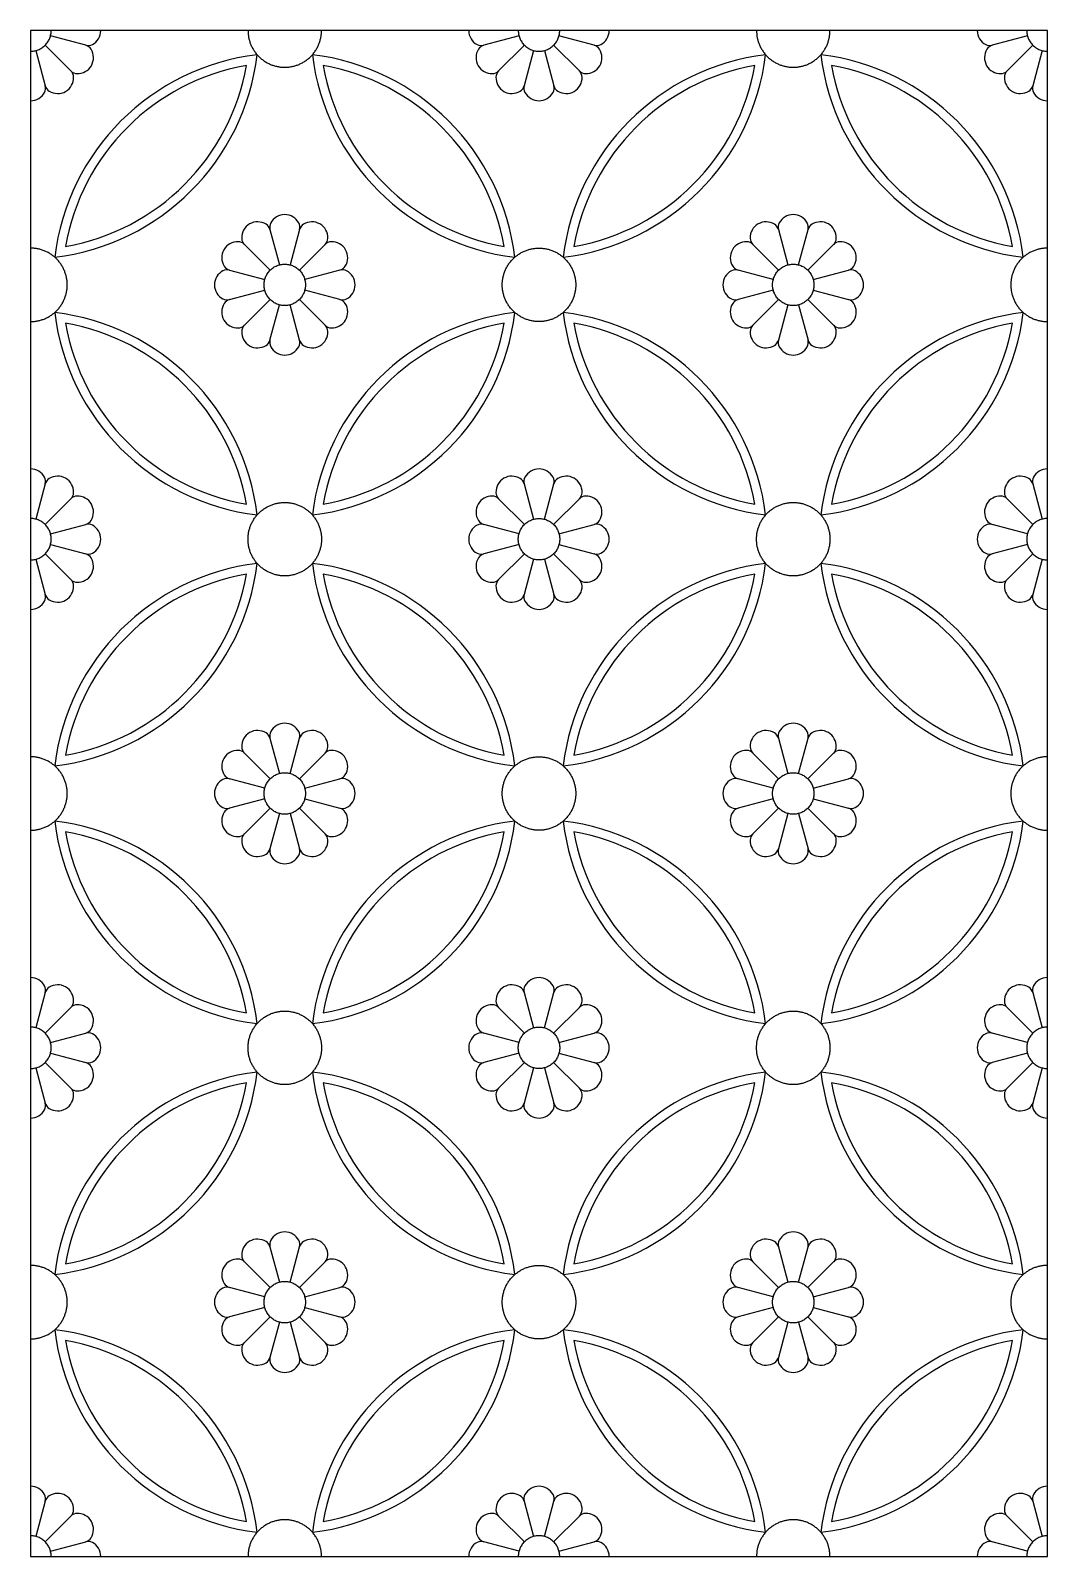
# Model space of a CAD drawing. Header units: millimetres. Extents: x -101 to 102, y -117 to 99.
# Drawn here: x 55.92 to 87.95, y -49.79 to -1.75 of the extents above; entities that cross this region are included whole.
import ezdxf

# ---------------------------------------------------------------- set-up
doc = ezdxf.new("R2010")
doc.units = ezdxf.units.MM
doc.header["$MEASUREMENT"] = 0
doc.layers.add('Layer 03', color=5, linetype='Continuous')

msp = doc.modelspace()

# ---------------------------------------------------------------- linework, layer by layer
at = {"layer": 'Layer 03'}
for p, q in [((87.946, -1.749), (55.919, -1.749)), ((55.919, -1.749), (55.919, -49.79)), ((57.658, -2.215), (56.549, -1.918)), ((71.303, -1.918), (70.194, -2.215)), ((73.671, -2.215), (72.562, -1.918)), ((87.317, -1.918), (86.208, -2.215)), ((87.946, -49.79), (87.946, -1.749)), ((56.088, -2.379), (56.385, -3.488)), ((56.38, -2.21), (57.192, -3.022)), ((71.472, -2.21), (70.66, -3.022)), ((71.764, -2.379), (71.467, -3.488)), ((72.101, -2.379), (72.399, -3.488)), ((72.394, -2.21), (73.206, -3.022)), ((87.485, -2.21), (86.674, -3.022)), ((87.778, -2.379), (87.481, -3.488)), ((63.46, -8.017), (63.757, -9.126)), ((64.392, -8.017), (64.095, -9.126)), ((79.474, -8.017), (79.771, -9.126)), ((80.108, -9.126), (80.405, -8.017)), ((62.653, -8.483), (63.465, -9.295)), ((65.199, -8.483), (64.387, -9.295)), ((79.479, -9.295), (78.667, -8.483)), ((80.401, -9.295), (81.212, -8.483)), ((62.187, -9.29), (63.296, -9.587)), ((65.665, -9.29), (64.556, -9.587)), ((79.31, -9.587), (78.201, -9.29)), ((80.569, -9.587), (81.678, -9.29)), ((62.187, -10.222), (63.296, -9.924)), ((65.665, -10.222), (64.556, -9.924)), ((79.31, -9.924), (78.201, -10.222)), ((80.569, -9.924), (81.678, -10.222)), ((62.653, -11.029), (63.465, -10.217)), ((63.46, -11.494), (63.757, -10.385)), ((64.392, -11.494), (64.095, -10.385)), ((65.199, -11.029), (64.387, -10.217)), ((79.479, -10.217), (78.667, -11.029)), ((79.771, -10.385), (79.474, -11.494)), ((80.108, -10.385), (80.405, -11.494)), ((80.401, -10.217), (81.212, -11.029)), ((56.385, -16.024), (56.088, -17.133)), ((71.467, -16.024), (71.764, -17.133)), ((72.101, -17.133), (72.399, -16.024)), ((87.481, -16.024), (87.778, -17.133)), ((56.38, -17.302), (57.192, -16.49)), ((71.472, -17.302), (70.66, -16.49)), ((72.394, -17.302), (73.206, -16.49)), ((87.485, -17.302), (86.674, -16.49)), ((56.549, -17.594), (57.658, -17.297)), ((71.303, -17.594), (70.194, -17.297)), ((72.562, -17.594), (73.671, -17.297)), ((87.317, -17.594), (86.208, -17.297)), ((56.38, -18.224), (57.192, -19.035)), ((56.549, -17.931), (57.658, -18.228)), ((71.303, -17.931), (70.194, -18.228)), ((71.472, -18.224), (70.66, -19.035)), ((72.394, -18.224), (73.206, -19.035)), ((72.562, -17.931), (73.671, -18.228)), ((87.317, -17.931), (86.208, -18.228)), ((87.485, -18.224), (86.674, -19.035)), ((56.088, -18.392), (56.385, -19.501)), ((71.764, -18.392), (71.467, -19.501)), ((72.101, -18.392), (72.399, -19.501)), ((87.778, -18.392), (87.481, -19.501)), ((63.465, -25.308), (62.653, -24.497)), ((63.46, -24.031), (63.757, -25.14)), ((64.095, -25.14), (64.392, -24.031)), ((64.387, -25.308), (65.199, -24.497)), ((79.479, -25.308), (78.667, -24.497)), ((79.474, -24.031), (79.771, -25.14)), ((80.108, -25.14), (80.405, -24.031)), ((80.401, -25.308), (81.212, -24.497)), ((63.296, -25.601), (62.187, -25.304)), ((64.556, -25.601), (65.665, -25.304)), ((79.31, -25.601), (78.201, -25.304)), ((80.569, -25.601), (81.678, -25.304)), ((63.296, -25.938), (62.187, -26.235)), ((64.556, -25.938), (65.665, -26.235)), ((79.31, -25.938), (78.201, -26.235)), ((80.569, -25.938), (81.678, -26.235)), ((63.465, -26.23), (62.653, -27.042)), ((63.757, -26.399), (63.46, -27.508)), ((64.095, -26.399), (64.392, -27.508)), ((64.387, -26.23), (65.199, -27.042)), ((79.479, -26.23), (78.667, -27.042)), ((79.771, -26.399), (79.474, -27.508)), ((80.108, -26.399), (80.405, -27.508)), ((80.401, -26.23), (81.212, -27.042)), ((56.385, -32.038), (56.088, -33.147)), ((71.467, -32.038), (71.764, -33.147)), ((72.101, -33.147), (72.399, -32.038)), ((87.481, -32.038), (87.778, -33.147)), ((56.38, -33.315), (57.192, -32.503)), ((71.472, -33.315), (70.66, -32.503)), ((72.394, -33.315), (73.206, -32.503)), ((87.485, -33.315), (86.674, -32.503)), ((56.549, -33.608), (57.658, -33.31)), ((71.303, -33.608), (70.194, -33.31)), ((72.562, -33.608), (73.671, -33.31)), ((87.317, -33.608), (86.208, -33.31)), ((56.549, -33.945), (57.658, -34.242)), ((71.303, -33.945), (70.194, -34.242)), ((72.562, -33.945), (73.671, -34.242)), ((87.317, -33.945), (86.208, -34.242)), ((56.088, -34.406), (56.385, -35.515)), ((56.38, -34.237), (57.192, -35.049)), ((71.472, -34.237), (70.66, -35.049)), ((71.764, -34.406), (71.467, -35.515)), ((72.101, -34.406), (72.399, -35.515)), ((72.394, -34.237), (73.206, -35.049)), ((87.485, -34.237), (86.674, -35.049)), ((87.778, -34.406), (87.481, -35.515)), ((63.46, -40.044), (63.757, -41.153)), ((64.095, -41.153), (64.392, -40.044)), ((79.474, -40.044), (79.771, -41.153)), ((80.108, -41.153), (80.405, -40.044)), ((63.465, -41.322), (62.653, -40.51)), ((64.387, -41.322), (65.199, -40.51)), ((79.479, -41.322), (78.667, -40.51)), ((80.401, -41.322), (81.212, -40.51)), ((63.296, -41.614), (62.187, -41.317)), ((64.556, -41.614), (65.665, -41.317)), ((79.31, -41.614), (78.201, -41.317)), ((80.569, -41.614), (81.678, -41.317)), ((63.296, -41.952), (62.187, -42.249)), ((63.465, -42.244), (62.653, -43.056)), ((64.387, -42.244), (65.199, -43.056)), ((64.556, -41.952), (65.665, -42.249)), ((79.31, -41.952), (78.201, -42.249)), ((79.479, -42.244), (78.667, -43.056)), ((80.401, -42.244), (81.212, -43.056)), ((80.569, -41.952), (81.678, -42.249)), ((63.757, -42.413), (63.46, -43.522)), ((64.095, -42.413), (64.392, -43.522)), ((79.771, -42.413), (79.474, -43.522)), ((80.108, -42.413), (80.405, -43.522)), ((56.385, -48.051), (56.088, -49.16)), ((56.38, -49.329), (57.192, -48.517)), ((71.472, -49.329), (70.66, -48.517)), ((71.467, -48.051), (71.764, -49.16)), ((72.101, -49.16), (72.399, -48.051)), ((72.394, -49.329), (73.206, -48.517)), ((87.485, -49.329), (86.674, -48.517)), ((87.481, -48.051), (87.778, -49.16)), ((56.549, -49.621), (57.658, -49.324)), ((71.303, -49.621), (70.194, -49.324)), ((72.562, -49.621), (73.671, -49.324)), ((87.317, -49.621), (86.208, -49.324)), ((55.919, -49.79), (87.946, -49.79))]:
    msp.add_line(p, q, dxfattribs=at)
for centre, radius, start, end in [((57.631, -1.749), 0.501, 298.0197, 0), ((70.221, -1.749), 0.501, 180, 241.9803), ((73.644, -1.749), 0.501, 298.0197, 360), ((86.235, -1.749), 0.501, 180, 241.9803), ((57.401, -2.605), 0.501, 268.0197, 31.9803), ((57.732, -1.939), 0.286, 255, 298.0197), ((57.584, -2.491), 0.286, 31.9803, 75), ((70.45, -2.605), 0.501, 148.0197, 271.9803), ((70.12, -1.939), 0.286, 241.9803, 285), ((70.268, -2.491), 0.286, 105, 148.0197), ((73.415, -2.605), 0.501, 268.0197, 31.9803), ((73.745, -1.939), 0.286, 255, 298.0197), ((73.597, -2.491), 0.286, 31.9803, 75), ((86.464, -2.605), 0.501, 148.0197, 271.9803), ((86.134, -1.939), 0.286, 241.9803, 285), ((86.282, -2.491), 0.286, 105, 148.0197), ((55.811, -1.641), 7.297, 276.8491, 353.1509), ((63.926, -9.756), 7.297, 96.8491, 173.1509), ((63.926, -9.756), 7.011, 99.9313, 170.0687), ((55.811, -1.641), 7.011, 279.9313, 350.0687), ((63.926, -9.756), 7.297, 6.8491, 83.1509), ((72.041, -1.641), 7.297, 186.8491, 263.1509), ((72.041, -1.641), 7.011, 189.9313, 260.0687), ((63.926, -9.756), 7.011, 9.9313, 80.0687), ((79.94, -9.756), 7.297, 96.8491, 173.1509), ((71.825, -1.641), 7.297, 276.8491, 353.1509), ((71.825, -1.641), 7.011, 279.9313, 350.0687), ((79.94, -9.756), 7.011, 99.9313, 170.0687), ((88.054, -1.641), 7.297, 186.8491, 263.1509), ((79.94, -9.756), 7.297, 6.8491, 83.1509), ((79.94, -9.756), 7.011, 9.9313, 80.0687), ((88.054, -1.641), 7.011, 189.9313, 260.0687), ((56.775, -3.231), 0.501, 238.0197, 1.9803), ((57.394, -2.82), 0.286, 225, 268.0197), ((56.99, -3.224), 0.286, 1.9803, 45), ((70.458, -2.82), 0.286, 271.9803, 315), ((70.862, -3.224), 0.286, 135, 178.0197), ((71.077, -3.231), 0.501, 178.0197, 301.9803), ((72.789, -3.231), 0.501, 238.0197, 1.9803), ((73.408, -2.82), 0.286, 225, 268.0197), ((73.003, -3.224), 0.286, 1.9803, 45), ((86.471, -2.82), 0.286, 271.9803, 315), ((86.876, -3.224), 0.286, 135, 178.0197), ((87.091, -3.231), 0.501, 178.0197, 301.9803), ((55.919, -3.461), 0.501, 270, 331.9803), ((56.109, -3.562), 0.286, 331.9803, 15), ((56.661, -3.414), 0.286, 195, 238.0197), ((71.191, -3.414), 0.286, 301.9803, 345), ((71.743, -3.562), 0.286, 165, 208.0197), ((71.933, -3.461), 0.501, 208.0197, 331.9803), ((72.122, -3.562), 0.286, 331.9803, 15), ((72.675, -3.414), 0.286, 195, 238.0197), ((87.204, -3.414), 0.286, 301.9803, 345), ((87.757, -3.562), 0.286, 165, 208.0197), ((87.946, -3.461), 0.501, 208.0197, 270), ((63.926, -8.044), 0.501, 28.0197, 151.9803), ((79.94, -8.044), 0.501, 28.0197, 151.9803), ((63.07, -8.273), 0.501, 58.0197, 181.9803), ((63.184, -8.091), 0.286, 15, 58.0197), ((63.736, -7.943), 0.286, 151.9803, 195), ((64.116, -7.943), 0.286, 345, 28.0197), ((64.668, -8.091), 0.286, 121.9803, 165), ((64.782, -8.273), 0.501, 358.0197, 121.9803), ((79.084, -8.273), 0.501, 58.0197, 181.9803), ((79.197, -8.091), 0.286, 15, 58.0197), ((79.75, -7.943), 0.286, 151.9803, 195), ((80.129, -7.943), 0.286, 345, 28.0197), ((80.682, -8.091), 0.286, 121.9803, 165), ((80.795, -8.273), 0.501, 358.0197, 121.9803), ((62.443, -8.9), 0.501, 88.0197, 211.9803), ((62.451, -8.685), 0.286, 45, 88.0197), ((62.855, -8.281), 0.286, 181.9803, 225), ((64.996, -8.281), 0.286, 315, 358.0197), ((65.401, -8.685), 0.286, 91.9803, 135), ((65.408, -8.9), 0.501, 328.0197, 91.9803), ((78.457, -8.9), 0.501, 88.0197, 211.9803), ((78.465, -8.685), 0.286, 45, 88.0197), ((78.869, -8.281), 0.286, 181.9803, 225), ((81.01, -8.281), 0.286, 315, 358.0197), ((81.415, -8.685), 0.286, 91.9803, 135), ((81.422, -8.9), 0.501, 328.0197, 91.9803), ((62.214, -9.756), 0.501, 118.0197, 241.9803), ((62.113, -9.566), 0.286, 75, 118.0197), ((62.261, -9.014), 0.286, 211.9803, 255), ((65.591, -9.014), 0.286, 285, 328.0197), ((65.739, -9.566), 0.286, 61.9803, 105), ((65.638, -9.756), 0.501, 298.0197, 61.9803), ((78.228, -9.756), 0.501, 118.0197, 241.9803), ((78.127, -9.566), 0.286, 75, 118.0197), ((78.275, -9.014), 0.286, 211.9803, 255), ((81.604, -9.014), 0.286, 285, 328.0197), ((81.752, -9.566), 0.286, 61.9803, 105), ((81.651, -9.756), 0.501, 298.0197, 61.9803), ((62.443, -10.612), 0.501, 148.0197, 271.9803), ((62.113, -9.945), 0.286, 241.9803, 285), ((62.261, -10.498), 0.286, 105, 148.0197), ((65.408, -10.612), 0.501, 268.0197, 31.9803), ((65.739, -9.945), 0.286, 255, 298.0197), ((65.591, -10.498), 0.286, 31.9803, 75), ((78.457, -10.612), 0.501, 148.0197, 271.9803), ((78.127, -9.945), 0.286, 241.9803, 285), ((78.275, -10.498), 0.286, 105, 148.0197), ((81.422, -10.612), 0.501, 268.0197, 31.9803), ((81.752, -9.945), 0.286, 255, 298.0197), ((81.604, -10.498), 0.286, 31.9803, 75), ((63.926, -9.756), 7.297, 186.8491, 263.1509), ((55.811, -17.87), 7.297, 6.8491, 83.1509), ((55.811, -17.87), 7.011, 9.9313, 80.0687), ((63.926, -9.756), 7.011, 189.9313, 260.0687), ((62.451, -10.826), 0.286, 271.9803, 315), ((62.855, -11.231), 0.286, 135, 178.0197), ((63.926, -9.756), 7.297, 276.8491, 353.1509), ((72.041, -17.87), 7.297, 96.8491, 173.1509), ((63.926, -9.756), 7.011, 279.9313, 350.0687), ((72.041, -17.87), 7.011, 99.9313, 170.0687), ((65.401, -10.826), 0.286, 225, 268.0197), ((64.996, -11.231), 0.286, 1.9803, 45), ((71.825, -17.87), 7.297, 6.8491, 83.1509), ((79.94, -9.756), 7.297, 186.8491, 263.1509), ((79.94, -9.756), 7.011, 189.9313, 260.0687), ((71.825, -17.87), 7.011, 9.9313, 80.0687), ((78.465, -10.826), 0.286, 271.9803, 315), ((78.869, -11.231), 0.286, 135, 178.0197), ((88.054, -17.87), 7.297, 96.8491, 173.1509), ((79.94, -9.756), 7.297, 276.8491, 353.1509), ((88.054, -17.87), 7.011, 99.9313, 170.0687), ((79.94, -9.756), 7.011, 279.9313, 350.0687), ((81.415, -10.826), 0.286, 225, 268.0197), ((81.01, -11.231), 0.286, 1.9803, 45), ((63.07, -11.238), 0.501, 178.0197, 301.9803), ((63.184, -11.42), 0.286, 301.9803, 345), ((63.736, -11.568), 0.286, 165, 208.0197), ((64.116, -11.568), 0.286, 331.9803, 15), ((64.668, -11.42), 0.286, 195, 238.0197), ((64.782, -11.238), 0.501, 238.0197, 1.9803), ((79.084, -11.238), 0.501, 178.0197, 301.9803), ((79.197, -11.42), 0.286, 301.9803, 345), ((79.75, -11.568), 0.286, 165, 208.0197), ((80.129, -11.568), 0.286, 331.9803, 15), ((80.682, -11.42), 0.286, 195, 238.0197), ((80.795, -11.238), 0.501, 238.0197, 1.9803), ((63.926, -11.468), 0.501, 208.0197, 331.9803), ((79.94, -11.468), 0.501, 208.0197, 331.9803), ((55.919, -16.051), 0.501, 28.0197, 90), ((56.109, -15.95), 0.286, 345, 28.0197), ((56.775, -16.28), 0.501, 358.0197, 121.9803), ((71.077, -16.28), 0.501, 58.0197, 181.9803), ((71.743, -15.95), 0.286, 151.9803, 195), ((71.933, -16.051), 0.501, 28.0197, 151.9803), ((72.122, -15.95), 0.286, 345, 28.0197), ((72.789, -16.28), 0.501, 358.0197, 121.9803), ((87.091, -16.28), 0.501, 58.0197, 181.9803), ((87.757, -15.95), 0.286, 151.9803, 195), ((87.946, -16.051), 0.501, 90, 151.9803), ((56.661, -16.098), 0.286, 121.9803, 165), ((56.99, -16.288), 0.286, 315, 358.0197), ((70.862, -16.288), 0.286, 181.9803, 225), ((71.191, -16.098), 0.286, 15, 58.0197), ((72.675, -16.098), 0.286, 121.9803, 165), ((73.003, -16.288), 0.286, 315, 358.0197), ((86.876, -16.288), 0.286, 181.9803, 225), ((87.204, -16.098), 0.286, 15, 58.0197), ((57.394, -16.692), 0.286, 91.9803, 135), ((57.401, -16.907), 0.501, 328.0197, 91.9803), ((70.45, -16.907), 0.501, 88.0197, 211.9803), ((70.458, -16.692), 0.286, 45, 88.0197), ((73.408, -16.692), 0.286, 91.9803, 135), ((73.415, -16.907), 0.501, 328.0197, 91.9803), ((86.464, -16.907), 0.501, 88.0197, 211.9803), ((86.471, -16.692), 0.286, 45, 88.0197), ((57.584, -17.02), 0.286, 285, 328.0197), ((57.732, -17.573), 0.286, 61.9803, 105), ((70.12, -17.573), 0.286, 75, 118.0197), ((70.268, -17.02), 0.286, 211.9803, 255), ((73.597, -17.02), 0.286, 285, 328.0197), ((73.745, -17.573), 0.286, 61.9803, 105), ((86.134, -17.573), 0.286, 75, 118.0197), ((86.282, -17.02), 0.286, 211.9803, 255), ((57.631, -17.763), 0.501, 298.0197, 61.9803), ((70.221, -17.763), 0.501, 118.0197, 241.9803), ((73.644, -17.763), 0.501, 298.0197, 61.9803), ((86.235, -17.763), 0.501, 118.0197, 241.9803), ((57.732, -17.952), 0.286, 255, 298.0197), ((57.584, -18.505), 0.286, 31.9803, 75), ((70.12, -17.952), 0.286, 241.9803, 285), ((70.268, -18.505), 0.286, 105, 148.0197), ((73.745, -17.952), 0.286, 255, 298.0197), ((73.597, -18.505), 0.286, 31.9803, 75), ((86.134, -17.952), 0.286, 241.9803, 285), ((86.282, -18.505), 0.286, 105, 148.0197), ((63.926, -25.769), 7.297, 96.8491, 173.1509), ((55.811, -17.655), 7.297, 276.8491, 353.1509), ((57.401, -18.618), 0.501, 268.0197, 31.9803), ((72.041, -17.655), 7.297, 186.8491, 263.1509), ((63.926, -25.769), 7.297, 6.8491, 83.1509), ((70.45, -18.618), 0.501, 148.0197, 271.9803), ((79.94, -25.769), 7.297, 96.8491, 173.1509), ((71.825, -17.655), 7.297, 276.8491, 353.1509), ((73.415, -18.618), 0.501, 268.0197, 31.9803), ((88.054, -17.655), 7.297, 186.8491, 263.1509), ((79.94, -25.769), 7.297, 6.8491, 83.1509), ((86.464, -18.618), 0.501, 148.0197, 271.9803), ((55.811, -17.655), 7.011, 279.9313, 350.0687), ((63.926, -25.769), 7.011, 99.9313, 170.0687), ((57.394, -18.833), 0.286, 225, 268.0197), ((56.99, -19.238), 0.286, 1.9803, 45), ((63.926, -25.769), 7.011, 9.9313, 80.0687), ((72.041, -17.655), 7.011, 189.9313, 260.0687), ((70.458, -18.833), 0.286, 271.9803, 315), ((70.862, -19.238), 0.286, 135, 178.0197), ((71.825, -17.655), 7.011, 279.9313, 350.0687), ((79.94, -25.769), 7.011, 99.9313, 170.0687), ((73.408, -18.833), 0.286, 225, 268.0197), ((73.003, -19.238), 0.286, 1.9803, 45), ((79.94, -25.769), 7.011, 9.9313, 80.0687), ((88.054, -17.655), 7.011, 189.9313, 260.0687), ((86.471, -18.833), 0.286, 271.9803, 315), ((86.876, -19.238), 0.286, 135, 178.0197), ((56.109, -19.575), 0.286, 331.9803, 15), ((56.661, -19.427), 0.286, 195, 238.0197), ((56.775, -19.245), 0.501, 238.0197, 1.9803), ((71.077, -19.245), 0.501, 178.0197, 301.9803), ((71.191, -19.427), 0.286, 301.9803, 345), ((71.743, -19.575), 0.286, 165, 208.0197), ((72.122, -19.575), 0.286, 331.9803, 15), ((72.675, -19.427), 0.286, 195, 238.0197), ((72.789, -19.245), 0.501, 238.0197, 1.9803), ((87.091, -19.245), 0.501, 178.0197, 301.9803), ((87.204, -19.427), 0.286, 301.9803, 345), ((87.757, -19.575), 0.286, 165, 208.0197), ((55.919, -19.474), 0.501, 270, 331.9803), ((71.933, -19.474), 0.501, 208.0197, 331.9803), ((87.946, -19.474), 0.501, 208.0197, 270), ((63.07, -24.287), 0.501, 58.0197, 181.9803), ((63.184, -24.105), 0.286, 15, 58.0197), ((63.736, -23.957), 0.286, 151.9803, 195), ((63.926, -24.058), 0.501, 28.0197, 151.9803), ((64.116, -23.957), 0.286, 345, 28.0197), ((64.668, -24.105), 0.286, 121.9803, 165), ((64.782, -24.287), 0.501, 358.0197, 121.9803), ((79.084, -24.287), 0.501, 58.0197, 181.9803), ((79.197, -24.105), 0.286, 15, 58.0197), ((79.75, -23.957), 0.286, 151.9803, 195), ((79.94, -24.058), 0.501, 28.0197, 151.9803), ((80.129, -23.957), 0.286, 345, 28.0197), ((80.682, -24.105), 0.286, 121.9803, 165), ((80.795, -24.287), 0.501, 358.0197, 121.9803), ((62.443, -24.914), 0.501, 88.0197, 211.9803), ((62.451, -24.699), 0.286, 45, 88.0197), ((62.855, -24.294), 0.286, 181.9803, 225), ((64.996, -24.294), 0.286, 315, 358.0197), ((65.401, -24.699), 0.286, 91.9803, 135), ((65.408, -24.914), 0.501, 328.0197, 91.9803), ((78.457, -24.914), 0.501, 88.0197, 211.9803), ((78.465, -24.699), 0.286, 45, 88.0197), ((78.869, -24.294), 0.286, 181.9803, 225), ((81.01, -24.294), 0.286, 315, 358.0197), ((81.415, -24.699), 0.286, 91.9803, 135), ((81.422, -24.914), 0.501, 328.0197, 91.9803), ((62.214, -25.769), 0.501, 118.0197, 241.9803), ((62.113, -25.58), 0.286, 75, 118.0197), ((62.261, -25.027), 0.286, 211.9803, 255), ((65.591, -25.027), 0.286, 285, 328.0197), ((65.739, -25.58), 0.286, 61.9803, 105), ((65.638, -25.769), 0.501, 298.0197, 61.9803), ((78.228, -25.769), 0.501, 118.0197, 241.9803), ((78.127, -25.58), 0.286, 75, 118.0197), ((78.275, -25.027), 0.286, 211.9803, 255), ((81.604, -25.027), 0.286, 285, 328.0197), ((81.752, -25.58), 0.286, 61.9803, 105), ((81.651, -25.769), 0.501, 298.0197, 61.9803), ((62.443, -26.625), 0.501, 148.0197, 271.9803), ((62.113, -25.959), 0.286, 241.9803, 285), ((62.261, -26.512), 0.286, 105, 148.0197), ((65.408, -26.625), 0.501, 268.0197, 31.9803), ((65.739, -25.959), 0.286, 255, 298.0197), ((65.591, -26.512), 0.286, 31.9803, 75), ((78.457, -26.625), 0.501, 148.0197, 271.9803), ((78.127, -25.959), 0.286, 241.9803, 285), ((78.275, -26.512), 0.286, 105, 148.0197), ((81.422, -26.625), 0.501, 268.0197, 31.9803), ((81.752, -25.959), 0.286, 255, 298.0197), ((81.604, -26.512), 0.286, 31.9803, 75), ((55.811, -33.884), 7.297, 6.8491, 83.1509), ((63.926, -25.769), 7.297, 186.8491, 263.1509), ((72.041, -33.884), 7.297, 96.8491, 173.1509), ((63.926, -25.769), 7.297, 276.8491, 353.1509), ((71.825, -33.884), 7.297, 6.8491, 83.1509), ((79.94, -25.769), 7.297, 186.8491, 263.1509), ((88.054, -33.884), 7.297, 96.8491, 173.1509), ((79.94, -25.769), 7.297, 276.8491, 353.1509), ((63.926, -25.769), 7.011, 189.9313, 260.0687), ((55.811, -33.884), 7.011, 9.9313, 80.0687), ((62.451, -26.84), 0.286, 271.9803, 315), ((63.07, -27.252), 0.501, 178.0197, 301.9803), ((62.855, -27.244), 0.286, 135, 178.0197), ((64.782, -27.252), 0.501, 238.0197, 1.9803), ((72.041, -33.884), 7.011, 99.9313, 170.0687), ((63.926, -25.769), 7.011, 279.9313, 350.0687), ((64.996, -27.244), 0.286, 1.9803, 45), ((65.401, -26.84), 0.286, 225, 268.0197), ((79.94, -25.769), 7.011, 189.9313, 260.0687), ((71.825, -33.884), 7.011, 9.9313, 80.0687), ((78.465, -26.84), 0.286, 271.9803, 315), ((78.869, -27.244), 0.286, 135, 178.0197), ((79.084, -27.252), 0.501, 178.0197, 301.9803), ((80.795, -27.252), 0.501, 238.0197, 1.9803), ((88.054, -33.884), 7.011, 99.9313, 170.0687), ((79.94, -25.769), 7.011, 279.9313, 350.0687), ((81.01, -27.244), 0.286, 1.9803, 45), ((81.415, -26.84), 0.286, 225, 268.0197), ((63.184, -27.434), 0.286, 301.9803, 345), ((63.736, -27.582), 0.286, 165, 208.0197), ((63.926, -27.481), 0.501, 208.0197, 331.9803), ((64.116, -27.582), 0.286, 331.9803, 15), ((64.668, -27.434), 0.286, 195, 238.0197), ((79.197, -27.434), 0.286, 301.9803, 345), ((79.75, -27.582), 0.286, 165, 208.0197), ((79.94, -27.481), 0.501, 208.0197, 331.9803), ((80.129, -27.582), 0.286, 331.9803, 15), ((80.682, -27.434), 0.286, 195, 238.0197), ((55.919, -32.064), 0.501, 28.0197, 90), ((71.933, -32.064), 0.501, 28.0197, 151.9803), ((87.946, -32.064), 0.501, 90, 151.9803), ((56.109, -31.964), 0.286, 345, 28.0197), ((56.661, -32.112), 0.286, 121.9803, 165), ((56.775, -32.294), 0.501, 358.0197, 121.9803), ((71.077, -32.294), 0.501, 58.0197, 181.9803), ((71.191, -32.112), 0.286, 15, 58.0197), ((71.743, -31.964), 0.286, 151.9803, 195), ((72.122, -31.964), 0.286, 345, 28.0197), ((72.675, -32.112), 0.286, 121.9803, 165), ((72.789, -32.294), 0.501, 358.0197, 121.9803), ((87.091, -32.294), 0.501, 58.0197, 181.9803), ((87.204, -32.112), 0.286, 15, 58.0197), ((87.757, -31.964), 0.286, 151.9803, 195), ((56.99, -32.301), 0.286, 315, 358.0197), ((57.394, -32.706), 0.286, 91.9803, 135), ((57.401, -32.92), 0.501, 328.0197, 91.9803), ((70.45, -32.92), 0.501, 88.0197, 211.9803), ((70.458, -32.706), 0.286, 45, 88.0197), ((70.862, -32.301), 0.286, 181.9803, 225), ((73.003, -32.301), 0.286, 315, 358.0197), ((73.408, -32.706), 0.286, 91.9803, 135), ((73.415, -32.92), 0.501, 328.0197, 91.9803), ((86.464, -32.92), 0.501, 88.0197, 211.9803), ((86.471, -32.706), 0.286, 45, 88.0197), ((86.876, -32.301), 0.286, 181.9803, 225), ((57.584, -33.034), 0.286, 285, 328.0197), ((57.732, -33.587), 0.286, 61.9803, 105), ((57.631, -33.776), 0.501, 298.0197, 61.9803), ((70.221, -33.776), 0.501, 118.0197, 241.9803), ((70.12, -33.587), 0.286, 75, 118.0197), ((70.268, -33.034), 0.286, 211.9803, 255), ((73.597, -33.034), 0.286, 285, 328.0197), ((73.745, -33.587), 0.286, 61.9803, 105), ((73.644, -33.776), 0.501, 298.0197, 61.9803), ((86.235, -33.776), 0.501, 118.0197, 241.9803), ((86.134, -33.587), 0.286, 75, 118.0197), ((86.282, -33.034), 0.286, 211.9803, 255), ((63.926, -41.783), 7.297, 96.8491, 173.1509), ((55.811, -33.668), 7.297, 276.8491, 353.1509), ((57.401, -34.632), 0.501, 268.0197, 31.9803), ((57.732, -33.966), 0.286, 255, 298.0197), ((57.584, -34.518), 0.286, 31.9803, 75), ((72.041, -33.668), 7.297, 186.8491, 263.1509), ((63.926, -41.783), 7.297, 6.8491, 83.1509), ((70.45, -34.632), 0.501, 148.0197, 271.9803), ((70.12, -33.966), 0.286, 241.9803, 285), ((70.268, -34.518), 0.286, 105, 148.0197), ((79.94, -41.783), 7.297, 96.8491, 173.1509), ((71.825, -33.668), 7.297, 276.8491, 353.1509), ((73.415, -34.632), 0.501, 268.0197, 31.9803), ((73.745, -33.966), 0.286, 255, 298.0197), ((73.597, -34.518), 0.286, 31.9803, 75), ((88.054, -33.668), 7.297, 186.8491, 263.1509), ((79.94, -41.783), 7.297, 6.8491, 83.1509), ((86.464, -34.632), 0.501, 148.0197, 271.9803), ((86.134, -33.966), 0.286, 241.9803, 285), ((86.282, -34.518), 0.286, 105, 148.0197), ((55.811, -33.668), 7.011, 279.9313, 350.0687), ((63.926, -41.783), 7.011, 99.9313, 170.0687), ((57.394, -34.847), 0.286, 225, 268.0197), ((56.99, -35.251), 0.286, 1.9803, 45), ((63.926, -41.783), 7.011, 9.9313, 80.0687), ((72.041, -33.668), 7.011, 189.9313, 260.0687), ((70.458, -34.847), 0.286, 271.9803, 315), ((70.862, -35.251), 0.286, 135, 178.0197), ((71.825, -33.668), 7.011, 279.9313, 350.0687), ((79.94, -41.783), 7.011, 99.9313, 170.0687), ((73.408, -34.847), 0.286, 225, 268.0197), ((73.003, -35.251), 0.286, 1.9803, 45), ((79.94, -41.783), 7.011, 9.9313, 80.0687), ((88.054, -33.668), 7.011, 189.9313, 260.0687), ((86.471, -34.847), 0.286, 271.9803, 315), ((86.876, -35.251), 0.286, 135, 178.0197), ((56.109, -35.589), 0.286, 331.9803, 15), ((56.661, -35.441), 0.286, 195, 238.0197), ((56.775, -35.259), 0.501, 238.0197, 1.9803), ((71.077, -35.259), 0.501, 178.0197, 301.9803), ((71.191, -35.441), 0.286, 301.9803, 345), ((71.743, -35.589), 0.286, 165, 208.0197), ((72.122, -35.589), 0.286, 331.9803, 15), ((72.675, -35.441), 0.286, 195, 238.0197), ((72.789, -35.259), 0.501, 238.0197, 1.9803), ((87.091, -35.259), 0.501, 178.0197, 301.9803), ((87.204, -35.441), 0.286, 301.9803, 345), ((87.757, -35.589), 0.286, 165, 208.0197), ((55.919, -35.488), 0.501, 270, 331.9803), ((71.933, -35.488), 0.501, 208.0197, 331.9803), ((87.946, -35.488), 0.501, 208.0197, 270), ((63.07, -40.301), 0.501, 58.0197, 181.9803), ((63.736, -39.97), 0.286, 151.9803, 195), ((63.926, -40.071), 0.501, 28.0197, 151.9803), ((64.116, -39.97), 0.286, 345, 28.0197), ((64.782, -40.301), 0.501, 358.0197, 121.9803), ((79.084, -40.301), 0.501, 58.0197, 181.9803), ((79.75, -39.97), 0.286, 151.9803, 195), ((79.94, -40.071), 0.501, 28.0197, 151.9803), ((80.129, -39.97), 0.286, 345, 28.0197), ((80.795, -40.301), 0.501, 358.0197, 121.9803), ((62.855, -40.308), 0.286, 181.9803, 225), ((63.184, -40.118), 0.286, 15, 58.0197), ((64.668, -40.118), 0.286, 121.9803, 165), ((64.996, -40.308), 0.286, 315, 358.0197), ((78.869, -40.308), 0.286, 181.9803, 225), ((79.197, -40.118), 0.286, 15, 58.0197), ((80.682, -40.118), 0.286, 121.9803, 165), ((81.01, -40.308), 0.286, 315, 358.0197), ((62.443, -40.927), 0.501, 88.0197, 211.9803), ((62.451, -40.712), 0.286, 45, 88.0197), ((65.401, -40.712), 0.286, 91.9803, 135), ((65.408, -40.927), 0.501, 328.0197, 91.9803), ((78.457, -40.927), 0.501, 88.0197, 211.9803), ((78.465, -40.712), 0.286, 45, 88.0197), ((81.415, -40.712), 0.286, 91.9803, 135), ((81.422, -40.927), 0.501, 328.0197, 91.9803), ((62.113, -41.593), 0.286, 75, 118.0197), ((62.261, -41.041), 0.286, 211.9803, 255), ((65.591, -41.041), 0.286, 285, 328.0197), ((65.739, -41.593), 0.286, 61.9803, 105), ((78.127, -41.593), 0.286, 75, 118.0197), ((78.275, -41.041), 0.286, 211.9803, 255), ((81.604, -41.041), 0.286, 285, 328.0197), ((81.752, -41.593), 0.286, 61.9803, 105), ((62.214, -41.783), 0.501, 118.0197, 241.9803), ((65.638, -41.783), 0.501, 298.0197, 61.9803), ((78.228, -41.783), 0.501, 118.0197, 241.9803), ((81.651, -41.783), 0.501, 298.0197, 61.9803), ((62.113, -41.973), 0.286, 241.9803, 285), ((62.261, -42.525), 0.286, 105, 148.0197), ((65.739, -41.973), 0.286, 255, 298.0197), ((65.591, -42.525), 0.286, 31.9803, 75), ((78.127, -41.973), 0.286, 241.9803, 285), ((78.275, -42.525), 0.286, 105, 148.0197), ((81.752, -41.973), 0.286, 255, 298.0197), ((81.604, -42.525), 0.286, 31.9803, 75), ((55.811, -49.898), 7.297, 6.8491, 83.1509), ((63.926, -41.783), 7.297, 186.8491, 263.1509), ((62.443, -42.639), 0.501, 148.0197, 271.9803), ((72.041, -49.898), 7.297, 96.8491, 173.1509), ((63.926, -41.783), 7.297, 276.8491, 353.1509), ((65.408, -42.639), 0.501, 268.0197, 31.9803), ((71.825, -49.898), 7.297, 6.8491, 83.1509), ((79.94, -41.783), 7.297, 186.8491, 263.1509), ((78.457, -42.639), 0.501, 148.0197, 271.9803), ((88.054, -49.898), 7.297, 96.8491, 173.1509), ((79.94, -41.783), 7.297, 276.8491, 353.1509), ((81.422, -42.639), 0.501, 268.0197, 31.9803), ((63.926, -41.783), 7.011, 189.9313, 260.0687), ((55.811, -49.898), 7.011, 9.9313, 80.0687), ((62.451, -42.854), 0.286, 271.9803, 315), ((62.855, -43.258), 0.286, 135, 178.0197), ((72.041, -49.898), 7.011, 99.9313, 170.0687), ((63.926, -41.783), 7.011, 279.9313, 350.0687), ((65.401, -42.854), 0.286, 225, 268.0197), ((64.996, -43.258), 0.286, 1.9803, 45), ((79.94, -41.783), 7.011, 189.9313, 260.0687), ((71.825, -49.898), 7.011, 9.9313, 80.0687), ((78.465, -42.854), 0.286, 271.9803, 315), ((78.869, -43.258), 0.286, 135, 178.0197), ((88.054, -49.898), 7.011, 99.9313, 170.0687), ((79.94, -41.783), 7.011, 279.9313, 350.0687), ((81.01, -43.258), 0.286, 1.9803, 45), ((81.415, -42.854), 0.286, 225, 268.0197), ((63.07, -43.266), 0.501, 178.0197, 301.9803), ((63.184, -43.448), 0.286, 301.9803, 345), ((63.736, -43.596), 0.286, 165, 208.0197), ((64.116, -43.596), 0.286, 331.9803, 15), ((64.668, -43.448), 0.286, 195, 238.0197), ((64.782, -43.266), 0.501, 238.0197, 1.9803), ((79.084, -43.266), 0.501, 178.0197, 301.9803), ((79.197, -43.448), 0.286, 301.9803, 345), ((79.75, -43.596), 0.286, 165, 208.0197), ((80.129, -43.596), 0.286, 331.9803, 15), ((80.682, -43.448), 0.286, 195, 238.0197), ((80.795, -43.266), 0.501, 238.0197, 1.9803), ((63.926, -43.495), 0.501, 208.0197, 331.9803), ((79.94, -43.495), 0.501, 208.0197, 331.9803), ((55.919, -48.078), 0.501, 28.0197, 90), ((56.109, -47.977), 0.286, 345, 28.0197), ((56.661, -48.125), 0.286, 121.9803, 165), ((56.775, -48.307), 0.501, 358.0197, 121.9803), ((71.077, -48.307), 0.501, 58.0197, 181.9803), ((71.191, -48.125), 0.286, 15, 58.0197), ((71.743, -47.977), 0.286, 151.9803, 195), ((71.933, -48.078), 0.501, 28.0197, 151.9803), ((72.122, -47.977), 0.286, 345, 28.0197), ((72.675, -48.125), 0.286, 121.9803, 165), ((72.789, -48.307), 0.501, 358.0197, 121.9803), ((87.091, -48.307), 0.501, 58.0197, 181.9803), ((87.204, -48.125), 0.286, 15, 58.0197), ((87.757, -47.977), 0.286, 151.9803, 195), ((87.946, -48.078), 0.501, 90, 151.9803), ((56.99, -48.315), 0.286, 315, 358.0197), ((57.394, -48.719), 0.286, 91.9803, 135), ((57.401, -48.934), 0.501, 328.0197, 91.9803), ((70.45, -48.934), 0.501, 88.0197, 211.9803), ((70.458, -48.719), 0.286, 45, 88.0197), ((70.862, -48.315), 0.286, 181.9803, 225), ((73.003, -48.315), 0.286, 315, 358.0197), ((73.408, -48.719), 0.286, 91.9803, 135), ((73.415, -48.934), 0.501, 328.0197, 91.9803), ((86.464, -48.934), 0.501, 88.0197, 211.9803), ((86.471, -48.719), 0.286, 45, 88.0197), ((86.876, -48.315), 0.286, 181.9803, 225), ((57.584, -49.048), 0.286, 285, 328.0197), ((57.732, -49.6), 0.286, 61.9803, 105), ((57.631, -49.79), 0.501, 0, 61.9803), ((70.221, -49.79), 0.501, 118.0197, 180), ((70.12, -49.6), 0.286, 75, 118.0197), ((70.268, -49.048), 0.286, 211.9803, 255), ((73.597, -49.048), 0.286, 285, 328.0197), ((73.745, -49.6), 0.286, 61.9803, 105), ((73.644, -49.79), 0.501, 0, 61.9803), ((86.235, -49.79), 0.501, 118.0197, 180), ((86.134, -49.6), 0.286, 75, 118.0197), ((86.282, -49.048), 0.286, 211.9803, 255)]:
    msp.add_arc(centre, radius, start, end, dxfattribs=at)
for points in [[(55.919, -2.401), (56.571, -2.401), (56.571, -1.749)], [(87.294, -1.749), (87.294, -2.401), (87.946, -2.401)], [(56.571, -49.79), (56.571, -49.138), (55.919, -49.138)], [(87.946, -49.138), (87.294, -49.138), (87.294, -49.79)]]:
    msp.add_rational_spline(points, [1, 0.707106781187, 1], degree=2, dxfattribs=at)
for points, weights, knots in [([(62.769, -1.749), (62.769, -2.906), (63.926, -2.906), (65.083, -2.906), (65.083, -1.749)], [1, 0.707106781187, 1, 0.707106781187, 1], [6.354789, 6.354789, 6.354789, 9.532183, 9.532183, 12.709577, 12.709577, 12.709577]), ([(71.281, -1.749), (71.281, -2.401), (71.933, -2.401), (72.585, -2.401), (72.585, -1.749)], [1, 0.707106781187, 1, 0.707106781187, 1], [3.581276, 3.581276, 3.581276, 5.371914, 5.371914, 7.162553, 7.162553, 7.162553]), ([(78.783, -1.749), (78.783, -2.906), (79.94, -2.906), (81.096, -2.906), (81.096, -1.749)], [1, 0.707106781187, 1, 0.707106781187, 1], [6.354789, 6.354789, 6.354789, 9.532183, 9.532183, 12.709577, 12.709577, 12.709577]), ([(55.919, -10.913), (57.076, -10.913), (57.076, -9.756), (57.076, -8.599), (55.919, -8.599)], [1, 0.707106781187, 1, 0.707106781187, 1], [9.532183, 9.532183, 9.532183, 12.709577, 12.709577, 15.886972, 15.886972, 15.886972]), ([(73.09, -9.756), (73.09, -8.599), (71.933, -8.599), (70.776, -8.599), (70.776, -9.756), (70.776, -10.913), (71.933, -10.913), (73.09, -10.913), (73.09, -9.756)], [1, 0.707106781187, 1, 0.707106781187, 1, 0.707106781187, 1, 0.707106781187, 1], [0, 0, 0, 3.177394, 3.177394, 6.354789, 6.354789, 9.532183, 9.532183, 12.709577, 12.709577, 12.709577]), ([(87.946, -8.599), (86.79, -8.599), (86.79, -9.756), (86.79, -10.913), (87.946, -10.913)], [1, 0.707106781187, 1, 0.707106781187, 1], [3.177394, 3.177394, 3.177394, 6.354789, 6.354789, 9.532183, 9.532183, 9.532183]), ([(64.578, -9.756), (64.578, -9.104), (63.926, -9.104), (63.274, -9.104), (63.274, -9.756), (63.274, -10.408), (63.926, -10.408), (64.578, -10.408), (64.578, -9.756)], [1, 0.707106781187, 1, 0.707106781187, 1, 0.707106781187, 1, 0.707106781187, 1], [0, 0, 0, 1.790638, 1.790638, 3.581276, 3.581276, 5.371914, 5.371914, 7.162553, 7.162553, 7.162553]), ([(80.592, -9.756), (80.592, -9.104), (79.94, -9.104), (79.288, -9.104), (79.288, -9.756), (79.288, -10.408), (79.94, -10.408), (80.592, -10.408), (80.592, -9.756)], [1, 0.707106781187, 1, 0.707106781187, 1, 0.707106781187, 1, 0.707106781187, 1], [0, 0, 0, 1.790638, 1.790638, 3.581276, 3.581276, 5.371914, 5.371914, 7.162553, 7.162553, 7.162553]), ([(65.083, -17.763), (65.083, -16.606), (63.926, -16.606), (62.769, -16.606), (62.769, -17.763), (62.769, -18.919), (63.926, -18.919), (65.083, -18.919), (65.083, -17.763)], [1, 0.707106781187, 1, 0.707106781187, 1, 0.707106781187, 1, 0.707106781187, 1], [0, 0, 0, 3.177394, 3.177394, 6.354789, 6.354789, 9.532183, 9.532183, 12.709577, 12.709577, 12.709577]), ([(81.096, -17.763), (81.096, -16.606), (79.94, -16.606), (78.783, -16.606), (78.783, -17.763), (78.783, -18.919), (79.94, -18.919), (81.096, -18.919), (81.096, -17.763)], [1, 0.707106781187, 1, 0.707106781187, 1, 0.707106781187, 1, 0.707106781187, 1], [0, 0, 0, 3.177394, 3.177394, 6.354789, 6.354789, 9.532183, 9.532183, 12.709577, 12.709577, 12.709577]), ([(55.919, -18.415), (56.571, -18.415), (56.571, -17.763), (56.571, -17.111), (55.919, -17.111)], [1, 0.707106781187, 1, 0.707106781187, 1], [5.371914, 5.371914, 5.371914, 7.162553, 7.162553, 8.953191, 8.953191, 8.953191]), ([(72.585, -17.763), (72.585, -17.111), (71.933, -17.111), (71.281, -17.111), (71.281, -17.763), (71.281, -18.415), (71.933, -18.415), (72.585, -18.415), (72.585, -17.763)], [1, 0.707106781187, 1, 0.707106781187, 1, 0.707106781187, 1, 0.707106781187, 1], [0, 0, 0, 1.790638, 1.790638, 3.581276, 3.581276, 5.371914, 5.371914, 7.162553, 7.162553, 7.162553]), ([(87.946, -17.111), (87.294, -17.111), (87.294, -17.763), (87.294, -18.415), (87.946, -18.415)], [1, 0.707106781187, 1, 0.707106781187, 1], [1.790638, 1.790638, 1.790638, 3.581276, 3.581276, 5.371914, 5.371914, 5.371914]), ([(55.919, -26.926), (57.076, -26.926), (57.076, -25.769), (57.076, -24.613), (55.919, -24.613)], [1, 0.707106781187, 1, 0.707106781187, 1], [9.532183, 9.532183, 9.532183, 12.709577, 12.709577, 15.886972, 15.886972, 15.886972]), ([(73.09, -25.769), (73.09, -24.613), (71.933, -24.613), (70.776, -24.613), (70.776, -25.769), (70.776, -26.926), (71.933, -26.926), (73.09, -26.926), (73.09, -25.769)], [1, 0.707106781187, 1, 0.707106781187, 1, 0.707106781187, 1, 0.707106781187, 1], [0, 0, 0, 3.177394, 3.177394, 6.354789, 6.354789, 9.532183, 9.532183, 12.709577, 12.709577, 12.709577]), ([(87.946, -24.613), (86.79, -24.613), (86.79, -25.769), (86.79, -26.926), (87.946, -26.926)], [1, 0.707106781187, 1, 0.707106781187, 1], [3.177394, 3.177394, 3.177394, 6.354789, 6.354789, 9.532183, 9.532183, 9.532183]), ([(64.578, -25.769), (64.578, -25.117), (63.926, -25.117), (63.274, -25.117), (63.274, -25.769), (63.274, -26.421), (63.926, -26.421), (64.578, -26.421), (64.578, -25.769)], [1, 0.707106781187, 1, 0.707106781187, 1, 0.707106781187, 1, 0.707106781187, 1], [0, 0, 0, 1.790638, 1.790638, 3.581276, 3.581276, 5.371914, 5.371914, 7.162553, 7.162553, 7.162553]), ([(80.592, -25.769), (80.592, -25.117), (79.94, -25.117), (79.288, -25.117), (79.288, -25.769), (79.288, -26.421), (79.94, -26.421), (80.592, -26.421), (80.592, -25.769)], [1, 0.707106781187, 1, 0.707106781187, 1, 0.707106781187, 1, 0.707106781187, 1], [0, 0, 0, 1.790638, 1.790638, 3.581276, 3.581276, 5.371914, 5.371914, 7.162553, 7.162553, 7.162553]), ([(65.083, -33.776), (65.083, -32.619), (63.926, -32.619), (62.769, -32.619), (62.769, -33.776), (62.769, -34.933), (63.926, -34.933), (65.083, -34.933), (65.083, -33.776)], [1, 0.707106781187, 1, 0.707106781187, 1, 0.707106781187, 1, 0.707106781187, 1], [0, 0, 0, 3.177394, 3.177394, 6.354789, 6.354789, 9.532183, 9.532183, 12.709577, 12.709577, 12.709577]), ([(81.096, -33.776), (81.096, -32.619), (79.94, -32.619), (78.783, -32.619), (78.783, -33.776), (78.783, -34.933), (79.94, -34.933), (81.096, -34.933), (81.096, -33.776)], [1, 0.707106781187, 1, 0.707106781187, 1, 0.707106781187, 1, 0.707106781187, 1], [0, 0, 0, 3.177394, 3.177394, 6.354789, 6.354789, 9.532183, 9.532183, 12.709577, 12.709577, 12.709577]), ([(55.919, -34.428), (56.571, -34.428), (56.571, -33.776), (56.571, -33.124), (55.919, -33.124)], [1, 0.707106781187, 1, 0.707106781187, 1], [5.371914, 5.371914, 5.371914, 7.162553, 7.162553, 8.953191, 8.953191, 8.953191]), ([(72.585, -33.776), (72.585, -33.124), (71.933, -33.124), (71.281, -33.124), (71.281, -33.776), (71.281, -34.428), (71.933, -34.428), (72.585, -34.428), (72.585, -33.776)], [1, 0.707106781187, 1, 0.707106781187, 1, 0.707106781187, 1, 0.707106781187, 1], [0, 0, 0, 1.790638, 1.790638, 3.581276, 3.581276, 5.371914, 5.371914, 7.162553, 7.162553, 7.162553]), ([(87.946, -33.124), (87.294, -33.124), (87.294, -33.776), (87.294, -34.428), (87.946, -34.428)], [1, 0.707106781187, 1, 0.707106781187, 1], [1.790638, 1.790638, 1.790638, 3.581276, 3.581276, 5.371914, 5.371914, 5.371914]), ([(55.919, -42.94), (57.076, -42.94), (57.076, -41.783), (57.076, -40.626), (55.919, -40.626)], [1, 0.707106781187, 1, 0.707106781187, 1], [9.532183, 9.532183, 9.532183, 12.709577, 12.709577, 15.886972, 15.886972, 15.886972]), ([(73.09, -41.783), (73.09, -40.626), (71.933, -40.626), (70.776, -40.626), (70.776, -41.783), (70.776, -42.94), (71.933, -42.94), (73.09, -42.94), (73.09, -41.783)], [1, 0.707106781187, 1, 0.707106781187, 1, 0.707106781187, 1, 0.707106781187, 1], [0, 0, 0, 3.177394, 3.177394, 6.354789, 6.354789, 9.532183, 9.532183, 12.709577, 12.709577, 12.709577]), ([(87.946, -40.626), (86.79, -40.626), (86.79, -41.783), (86.79, -42.94), (87.946, -42.94)], [1, 0.707106781187, 1, 0.707106781187, 1], [3.177394, 3.177394, 3.177394, 6.354789, 6.354789, 9.532183, 9.532183, 9.532183]), ([(64.578, -41.783), (64.578, -41.131), (63.926, -41.131), (63.274, -41.131), (63.274, -41.783), (63.274, -42.435), (63.926, -42.435), (64.578, -42.435), (64.578, -41.783)], [1, 0.707106781187, 1, 0.707106781187, 1, 0.707106781187, 1, 0.707106781187, 1], [0, 0, 0, 1.790638, 1.790638, 3.581276, 3.581276, 5.371914, 5.371914, 7.162553, 7.162553, 7.162553]), ([(80.592, -41.783), (80.592, -41.131), (79.94, -41.131), (79.288, -41.131), (79.288, -41.783), (79.288, -42.435), (79.94, -42.435), (80.592, -42.435), (80.592, -41.783)], [1, 0.707106781187, 1, 0.707106781187, 1, 0.707106781187, 1, 0.707106781187, 1], [0, 0, 0, 1.790638, 1.790638, 3.581276, 3.581276, 5.371914, 5.371914, 7.162553, 7.162553, 7.162553]), ([(65.083, -49.79), (65.083, -48.633), (63.926, -48.633), (62.769, -48.633), (62.769, -49.79)], [1, 0.707106781187, 1, 0.707106781187, 1], [12.709577, 12.709577, 12.709577, 15.886972, 15.886972, 19.064366, 19.064366, 19.064366]), ([(81.096, -49.79), (81.096, -48.633), (79.94, -48.633), (78.783, -48.633), (78.783, -49.79)], [1, 0.707106781187, 1, 0.707106781187, 1], [12.709577, 12.709577, 12.709577, 15.886972, 15.886972, 19.064366, 19.064366, 19.064366]), ([(72.585, -49.79), (72.585, -49.138), (71.933, -49.138), (71.281, -49.138), (71.281, -49.79)], [1, 0.707106781187, 1, 0.707106781187, 1], [7.162553, 7.162553, 7.162553, 8.953191, 8.953191, 10.743829, 10.743829, 10.743829])]:
    msp.add_rational_spline(points, weights, degree=2, knots=knots, dxfattribs=at)

doc.saveas('drawing.dxf')
